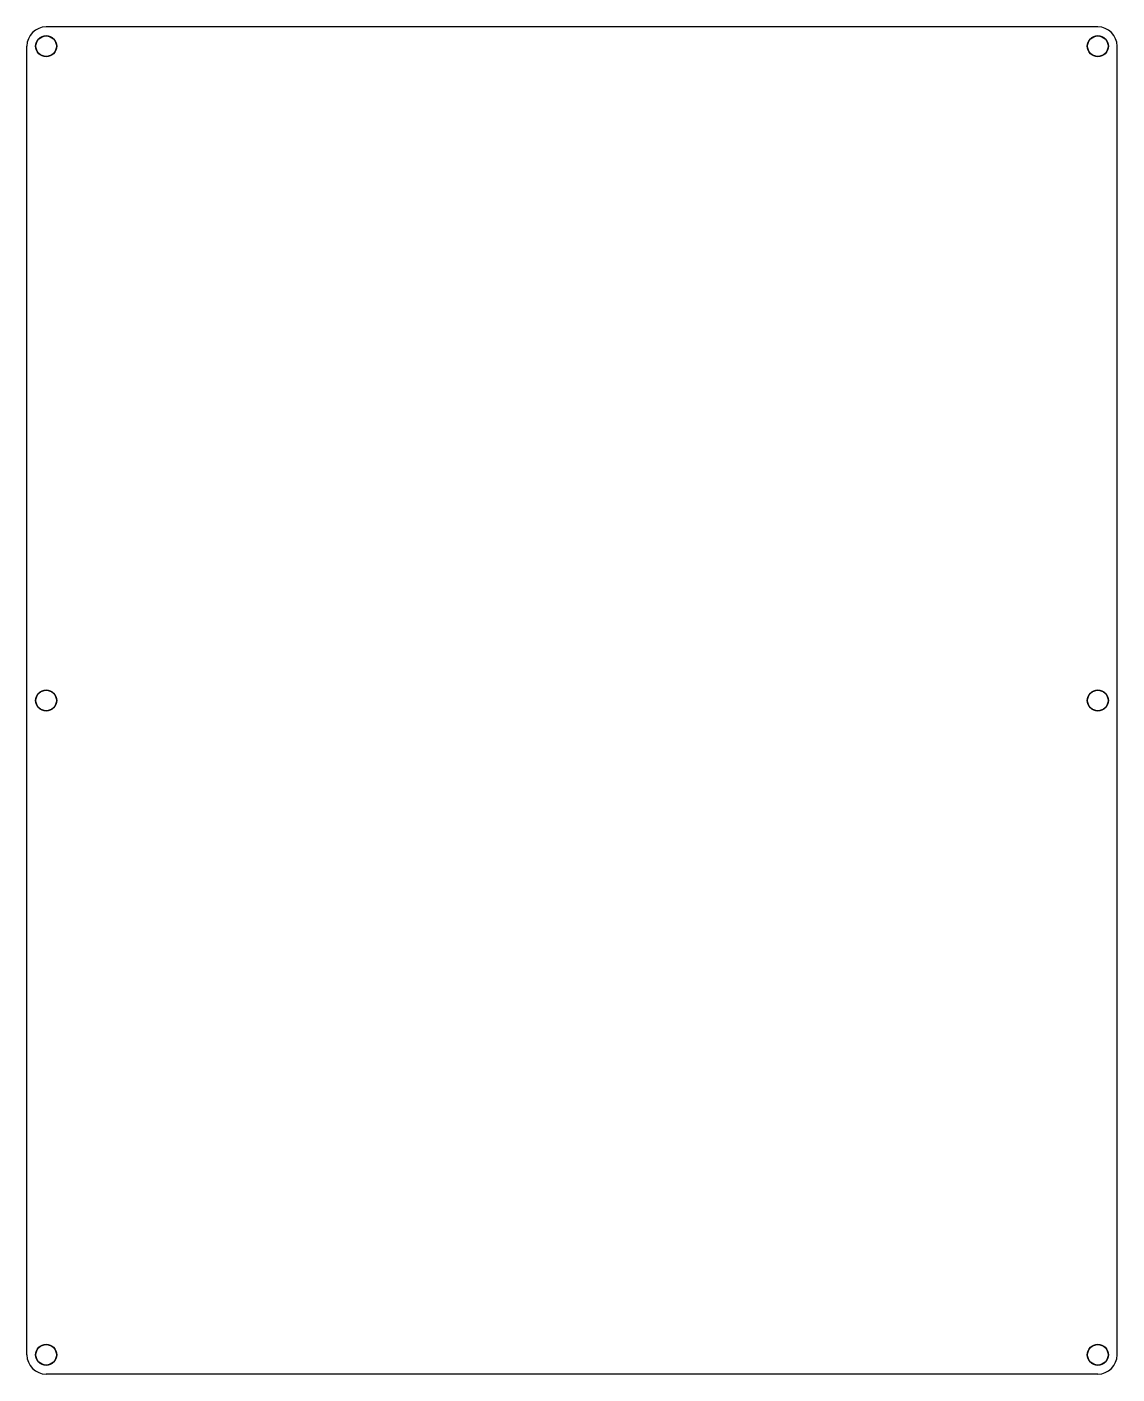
# Model space of a CAD drawing. Extents: x 0 to 170, y 0 to 210.
import ezdxf

# ---------------------------------------------------------------- set-up
doc = ezdxf.new("R2010")
doc.units = 0
doc.layers.add('20', color=53, linetype='CONTINUOUS')
doc.layers.add('29', color=253, linetype='CONTINUOUS')

msp = doc.modelspace()

# ---------------------------------------------------------------- linework, layer by layer
at = {"layer": '20'}
for p, q in [((167, 210), (3, 210)), ((0, 3), (0, 207)), ((170, 3), (170, 207)), ((167, 0), (3, 0))]:
    msp.add_line(p, q, dxfattribs=at)
for centre in [(3, 207), (167, 207), (3, 105), (167, 105), (3, 3), (167, 3)]:
    msp.add_circle(centre, 1.6, dxfattribs=at)
for centre, start, end in [((3, 207), 90, 180), ((167, 207), 0, 90), ((3, 3), 180, 270), ((167, 3), 270, 0)]:
    msp.add_arc(centre, 3, start, end, dxfattribs=at)
at = {"layer": '29'}
for centre in [(3, 207), (167, 207), (3, 105), (167, 105), (3, 3), (167, 3)]:
    msp.add_circle(centre, 1.65, dxfattribs=at)

doc.saveas('drawing.dxf')
